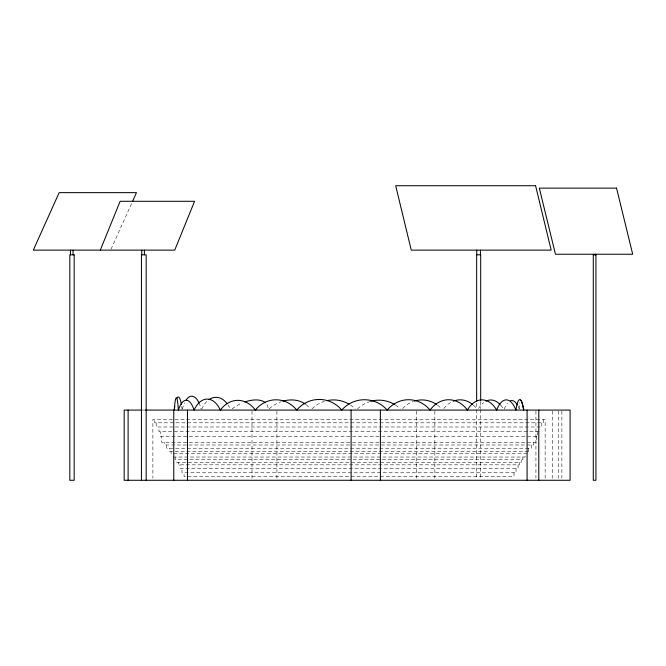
<?xml version="1.0" encoding="UTF-8"?>
<svg xmlns="http://www.w3.org/2000/svg" width="666" height="666" viewBox="0 0 666 666"><rect width="100%" height="100%" fill="white"/><g stroke="black" fill="none" stroke-linecap="round" stroke-linejoin="round"><path stroke-width="0.5" stroke-dasharray="3.33 2.5" d="M111.047 249.192L132.234 202.064M142.224 410.081L144.43 410.081M539.035 431.701L158.983 431.701L158.983 426.989M528.313 451.531L169.272 451.531L169.272 448.226M526.956 453.671L171.07 453.671L171.07 451.531M172.96 457.034L525.066 457.034L525.066 453.671M561.871 411.113L561.871 478.213M558.491 411.113L558.491 478.213M552.305 411.113L552.305 478.213M545.154 478.221L545.154 419.555L152.872 419.555L152.872 478.221M543.273 419.555L543.273 422.81L154.745 422.81L154.745 419.555M541.791 422.81L541.791 426.989L156.227 426.989L156.227 422.81M537.687 431.701L537.687 436.421L160.331 436.421L160.331 431.701M536.321 436.421L536.321 442.399L161.696 442.399L161.696 436.421M535.93 411.113L535.93 478.213M533.558 442.399L533.558 444.996L164.46 444.996L164.46 442.399M531.343 444.996L531.343 448.226L166.675 448.226L166.675 444.996M528.746 448.226L528.746 451.531M522.877 457.034L522.877 459.682L175.141 459.682L175.141 457.034M521.228 459.682L521.228 462.312L176.79 462.312L176.79 459.682M519.405 462.312L519.405 464.835L178.613 464.835L178.613 462.312M518.081 464.835L518.081 468.265L179.937 468.265L179.937 464.835M516.042 468.265L516.042 472.777L181.976 472.777L181.976 468.265M513.977 472.777L513.977 476.49L184.049 476.49L184.049 472.777M480.694 401.315L480.694 408.591M480.694 409.632L480.694 478.196M476.665 403.396L476.665 408.591M476.665 409.632L476.665 478.196M434.856 411.113L434.856 478.213M416.533 411.113L416.533 478.213M276.906 411.113L276.906 478.213M252.006 411.113L252.006 478.213M198.959 402.73A25.716 10.822 -90 0 1 201.124 409.057M182.392 409.057A25.716 10.822 -90 0 1 184.557 402.73M227.889 404.77A26.773 17.166 -90 0 1 230.236 409.124M201.756 409.124A26.773 17.166 -90 0 1 207.609 400.716M181.701 406.327A26.407 4.537 -90 0 1 182.051 409.099M500.682 405.203A30.861 17.749 -90 0 1 503.08 408.549M478.546 408.549A30.861 17.749 -90 0 1 483.641 402.622M443.797 408.524A30.536 23.435 90 0 1 453.671 401.032M473.36 405.128A30.536 23.435 90 0 1 476.548 408.524M517.757 405.644A32.101 11.039 -90 0 1 519.289 409.099M504.287 409.099A32.101 11.039 -90 0 1 507.534 403.03M519.605 409.057A31.027 2.747 83.4 0 1 519.713 402.73M267.133 404.745A24.592 13.245 -26.7 0 1 268.073 409.099M232.051 408.907A24.592 13.245 -26.7 0 1 241.991 403.072M269.222 408.857A28.039 22.761 -30.6 0 1 281.31 401.656M306.085 404.628A28.039 22.761 -30.6 0 1 309.856 408.558M350.483 405.053A30.728 30.603 -90 0 1 355.111 408.841M312.004 408.841A30.728 30.603 -90 0 1 324.309 401.357M395.612 405.161A31.002 30.236 -50 0 1 400.116 408.866M357.492 408.866A31.002 30.236 -50 0 1 369.863 401.565M437.537 405.169A30.736 27.88 -90 0 1 441.308 408.541M402.605 408.541A30.736 27.88 -90 0 1 413.353 401.431"/><path stroke-width="1" d="M100.291 250.133L120.13 201.29L194.572 201.29L174.725 250.133L33.3 250.133L59.149 192.641L136.472 192.641L132.659 201.124M476.665 401.315L476.665 254.828L480.694 254.828L480.694 400.283M141.408 410.081L124.184 410.081L124.184 480.278L570.088 480.278L570.088 410.081L145.196 410.081M595.77 254.237L595.77 254.828M593.955 254.237L593.955 254.828M538.794 410.081L538.794 480.278M527.089 410.081L527.089 480.278M480.427 250.133L480.427 254.828M476.731 250.133L476.731 254.828M380.378 410.081L380.378 480.278M351.115 410.081L351.115 480.278M187.462 410.081L187.462 480.278M173.768 410.081L173.768 480.278M146.162 480.278L146.162 254.828L141.442 254.828L141.442 480.278M144.414 250.133L144.414 254.828M141.758 250.133L141.758 254.828M128.105 410.081L128.105 480.278M73.069 250.133L73.069 254.828M70.454 250.133L70.454 254.828M186.139 399.95A25.716 10.822 -90 0 1 198.959 402.73M520.521 400.141A31.027 2.747 83.4 0 1 523.709 410.081A30.128 5.17 90 0 0 515.867 410.081A30.628 12.887 -90 0 0 496.661 410.081A30.628 19.639 90 0 0 467.39 410.081A30.386 24.85 -90 0 0 430.053 410.081A30.32 28.472 90 0 0 387.196 410.081A30.361 30.236 -90 0 0 341.733 410.081A29.828 29.379 -90 0 0 296.761 410.081A30.47 27.639 -90 0 0 255.361 410.081A31.627 24.267 -90 0 0 220.338 410.081A29.204 16.8 -90 0 0 194.081 410.081A31.394 10.798 -90 0 0 178.38 410.081A27.331 2.439 -90 0 0 174.317 410.081A26.407 4.537 -90 0 1 174.767 406.327M176.69 398.534A26.407 4.537 -90 0 1 181.435 404.637M370.671 401.323A31.002 30.236 -50 0 1 394.913 404.712M244.68 402.023A24.592 13.245 -26.7 0 1 265.418 402.697M414.285 401.115A30.736 27.88 -90 0 1 436.721 404.587M282.983 401.132A28.039 22.761 -30.6 0 1 305.344 404.079M453.671 401.032A30.536 23.435 90 0 1 472.677 404.537M326.781 400.682A30.728 30.603 -90 0 1 349.034 404.145M485.955 401.173A30.861 17.749 -90 0 1 500.166 404.62M510.339 400.832A32.101 11.039 -90 0 1 517.34 404.911M208.916 399.683A26.773 17.166 -90 0 1 226.798 403.263M535.589 185.722L395.679 185.722L411.263 250.133L551.173 250.133L535.589 185.722M616.55 188.137L539.327 188.137L555.469 254.237L632.7 254.237L616.55 188.137M74.151 254.828L69.822 254.828L69.822 480.278L74.151 480.278L74.151 254.828M595.945 254.828L593.289 254.828L593.289 480.278L595.945 480.278L595.945 254.828"/></g></svg>
